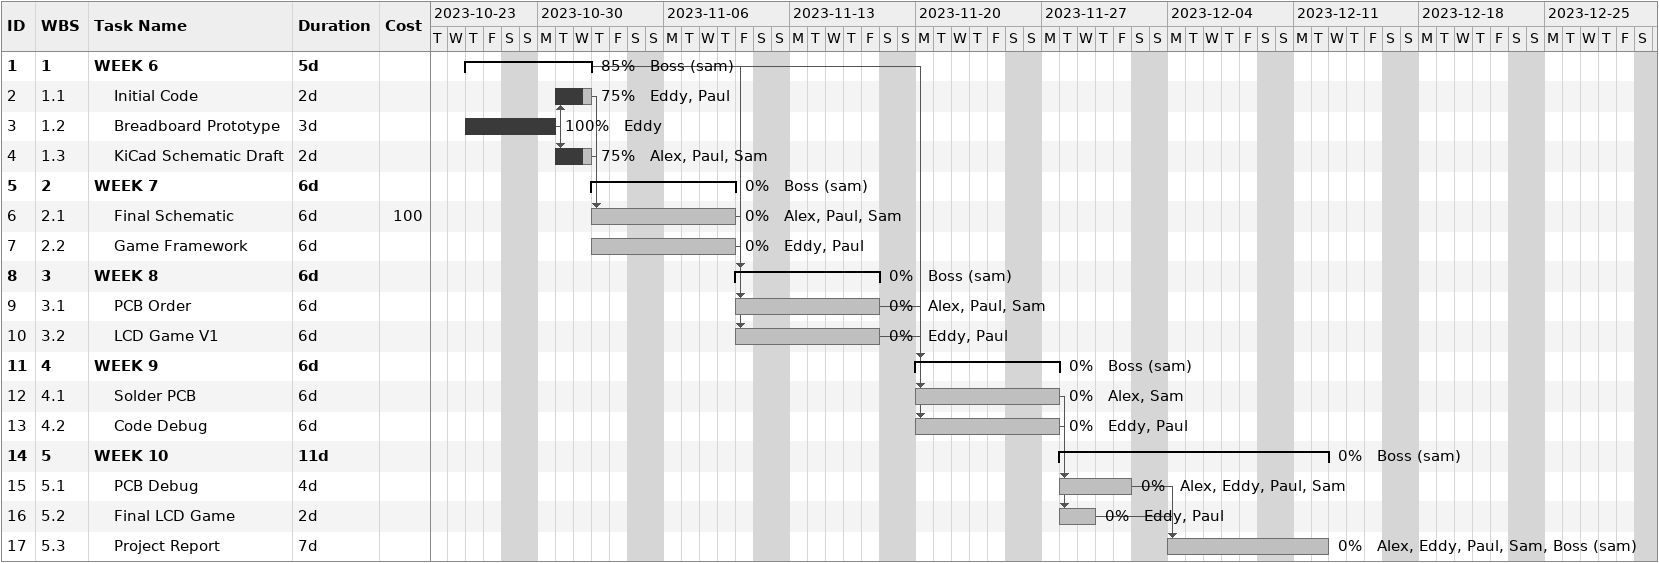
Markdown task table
| ID | WBS | Task | Duration | Start | Finish | Predecessors | Resources | % complete | Cost |
|---|---|---|---|---|---|---|---|---|---|
| 1 | 1 | **WEEK 6** | 5d | 2023-10-26 | 2023-11-01 |  | Boss (sam) | 85 |  |
| 2 | 1.1 | Initial Code | 2d | 2023-10-31 | 2023-11-01 | 3 | Eddy, Paul | 75 |  |
| 3 | 1.2 | Breadboard Prototype | 3d | 2023-10-26 | 2023-10-30 |  | Eddy | 100 |  |
| 4 | 1.3 | KiCad Schematic Draft | 2d | 2023-10-31 | 2023-11-01 | 3 | Alex, Paul, Sam | 75 |  |
| 5 | 2 | **WEEK 7** | 6d | 2023-11-02 | 2023-11-09 |  | Boss (sam) | 0 |  |
| 6 | 2.1 | Final Schematic | 6d | 2023-11-02 | 2023-11-09 | 2, 4 | Alex, Paul, Sam | 0 | 100 |
| 7 | 2.2 | Game Framework | 6d | 2023-11-02 | 2023-11-09 |  | Eddy, Paul | 0 |  |
| 8 | 3 | **WEEK 8** | 6d | 2023-11-10 | 2023-11-17 | 1 | Boss (sam) | 0 |  |
| 9 | 3.1 | PCB Order | 6d | 2023-11-10 | 2023-11-17 | 6 | Alex, Paul, Sam | 0 |  |
| 10 | 3.2 | LCD Game V1 | 6d | 2023-11-10 | 2023-11-17 | 7 | Eddy, Paul | 0 |  |
| 11 | 4 | **WEEK 9** | 6d | 2023-11-20 | 2023-11-27 | 1 | Boss (sam) | 0 |  |
| 12 | 4.1 | Solder PCB | 6d | 2023-11-20 | 2023-11-27 | 9 | Alex, Sam | 0 |  |
| 13 | 4.2 | Code Debug | 6d | 2023-11-20 | 2023-11-27 | 10 | Eddy, Paul | 0 |  |
| 14 | 5 | **WEEK 10** | 11d | 2023-11-28 | 2023-12-12 |  | Boss (sam) | 0 |  |
| 15 | 5.1 | PCB Debug | 4d | 2023-11-28 | 2023-12-01 | 12 | Alex, Eddy, Paul, Sam | 0 |  |
| 16 | 5.2 | Final LCD Game | 2d | 2023-11-28 | 2023-11-29 | 13 | Eddy, Paul | 0 |  |
| 17 | 5.3 | Project Report | 7d | 2023-12-04 | 2023-12-12 | 15, 16 | Alex, Eddy, Paul, Sam, Boss (sam) | 0 |  |
